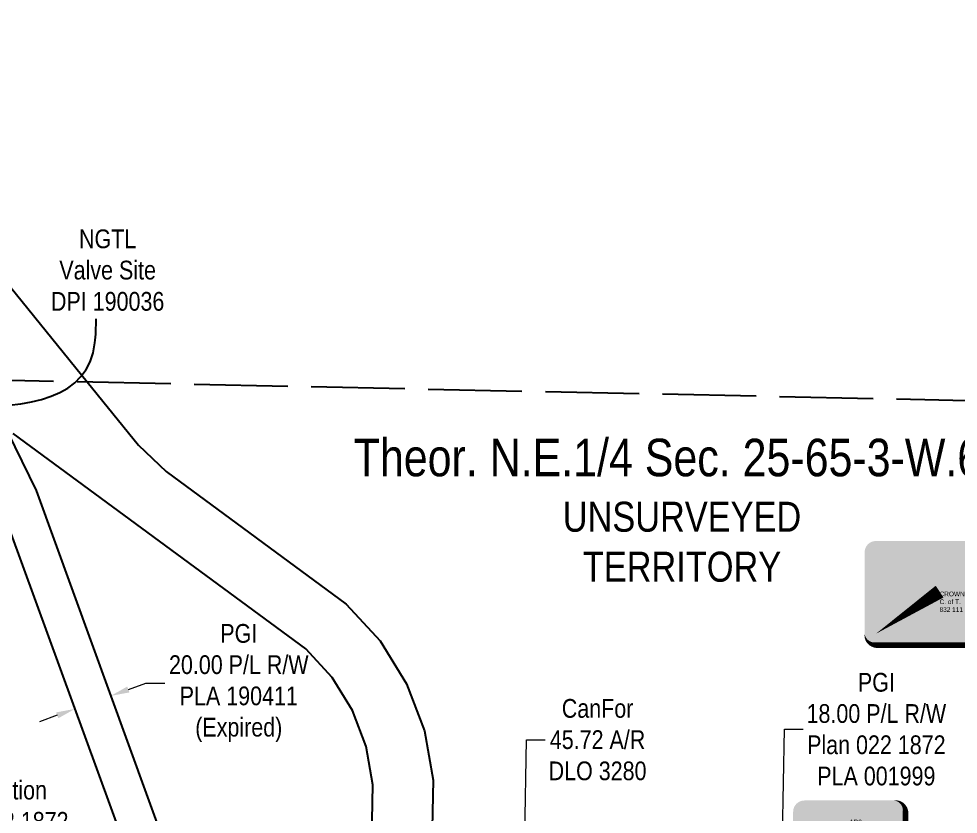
# Model space of a CAD drawing. Extents: x 413456 to 426437, y 6044251 to 6059667.
# Drawn here: x 415337 to 415838, y 6057690 to 6058115 of the extents above; entities that cross this region are included whole.
import ezdxf
from ezdxf.enums import TextEntityAlignment as Align

# ---------------------------------------------------------------- set-up
doc = ezdxf.new("R2018")
doc.units = 0
doc.header["$LTSCALE"] = 5
doc.header["$PDSIZE"] = 0.5
doc.linetypes.add('foc-UNSURVEYED', pattern=[12.5, 10, -2.5])
doc.layers.get('Defpoints').update_dxf_attribs({"color": 9})
for name, color, linetype in [('AS-OWNER', 7, 'Continuous'), ('C-SYMBOL', 7, 'Continuous'), ('F-RW', 190, 'Continuous'), ('L-MON-T', 1, 'Continuous'), ('L-UNS-T', 3, 'Continuous'), ('L-USEC', 7, 'foc-UNSURVEYED'), ('P-TEMP-BLOCKS', 250, 'Continuous')]:
    doc.layers.add(name, color=color, linetype=linetype)
for name, color, linetype, lineweight in [('F-AR-T', 190, 'Continuous', 9), ('F-RW-T', 190, 'Continuous', 9), ('F-WS-T', 190, 'Continuous', 9)]:
    doc.layers.add(name, color=color, linetype=linetype, lineweight=lineweight)
doc.styles.add('175L', font='ARIALN.TTF', dxfattribs={"height": 20})
doc.styles.add('80CG', font='ARIALN.TTF', dxfattribs={"height": 10})
doc.styles.add('80L', font='ARIALN.TTF', dxfattribs={"height": 10})
doc.styles.get("Standard").update_dxf_attribs({"font": 'ARIALN.TTF'})
doc.dimstyles.new('Compass 5 000', dxfattribs={"dimscale": 5, "dimtxt": 9, "dimasz": 2, "dimexe": 0.2, "dimexo": 0.0625, "dimgap": 0.5, "dimtad": 0, "dimtih": 1, "dimtoh": 1, "dimzin": 0, "dimdsep": 46, "dimtxsty": '80CG', "dimcen": 0.1, "dimse1": 1, "dimse2": 1, "dimclrd": 256, "dimclrt": 256, "dimaunit": 1, "dimadec": 4, "dimazin": 0, "dimtfac": 0.06, "dimtofl": 0, "dimtmove": 0, "dimatfit": 1, "dimfxl": 0.2, "dimtolj": 1, "dimtzin": 0, "dimlwd": -1, "dimarcsym": 0})

# ---------------------------------------------------------------- blocks, each defined once
blk = doc.blocks.new('*D100')
at = {"layer": 'Defpoints', "color": 0, "transparency": 16777216}
for p in [(415606.48, 6057658.32), (415664.23, 6057657.25), (415663.39, 6057611.71)]:
    blk.add_point(p, dxfattribs=at)
at = {"layer": 'F-AR-T', "transparency": 16777216}
for p, q in [((415606.67, 6057668.32), (415607.8, 6057730.01)), ((415607.8, 6057730.01), (415617.8, 6057730.01)), ((415605.46, 6057602.77), (415605.27, 6057592.77))]:
    blk.add_line(p, q, dxfattribs=at)
for points in [[(415605, 6057668.35), (415608.33, 6057668.28), (415606.48, 6057658.32)], [(415603.79, 6057602.8), (415607.12, 6057602.74), (415605.64, 6057612.77)]]:
    blk.add_solid(points, dxfattribs=at)
at = {"layer": 'F-AR-T', "transparency": 16777216, "insert": (415645.7, 6057730.01), "char_height": 10, "attachment_point": 5, "style": '80CG'}
blk.add_mtext('\\A1;CanFor\\P45.72 A/R\\PDLO 3280', dxfattribs=at)
blk = doc.blocks.new('*D119')
at = {"layer": 'Defpoints', "color": 0, "transparency": 16777216}
for p in [(415641.89, 6057621.19), (415641.55, 6057603.12), (415742.93, 6057601.26)]:
    blk.add_point(p, dxfattribs=at)
at = {"layer": 'F-RW-T', "transparency": 16777216}
for p, q in [((415743.45, 6057629.33), (415745.4, 6057735.6)), ((415745.4, 6057735.6), (415755.4, 6057735.6)), ((415742.75, 6057591.26), (415742.57, 6057581.26))]:
    blk.add_line(p, q, dxfattribs=at)
for points in [[(415741.78, 6057629.36), (415745.12, 6057629.3), (415743.27, 6057619.33)], [(415741.08, 6057591.29), (415744.42, 6057591.23), (415742.93, 6057601.26)]]:
    blk.add_solid(points, dxfattribs=at)
at = {"layer": 'F-RW-T', "transparency": 16777216, "insert": (415794.48, 6057735.6), "char_height": 10, "attachment_point": 5, "style": '80CG'}
blk.add_mtext('\\A1;PGI\\P18.00 P/L R/W\\PPlan 022 1872\\PPLA 001999', dxfattribs=at)
blk = doc.blocks.new('*D174')
at = {"layer": 'Defpoints', "color": 0, "transparency": 16777216}
for p in [(415377.32, 6057776.95), (415358.2, 6057770), (415385.88, 6057753.41)]:
    blk.add_point(p, dxfattribs=at)
at = {"layer": 'F-RW-T', "transparency": 16777216}
for p, q in [((415395.28, 6057756.83), (415404.68, 6057760.24)), ((415404.68, 6057760.24), (415414.68, 6057760.24)), ((415357.35, 6057743.04), (415347.95, 6057739.63))]:
    blk.add_line(p, q, dxfattribs=at)
for points in [[(415394.71, 6057758.39), (415395.85, 6057755.26), (415385.88, 6057753.41)], [(415356.78, 6057744.61), (415357.92, 6057741.48), (415366.75, 6057746.46)]]:
    blk.add_solid(points, dxfattribs=at)
at = {"layer": 'F-RW-T', "transparency": 16777216, "insert": (415454.22, 6057760.24), "char_height": 10, "attachment_point": 5, "style": '80CG'}
blk.add_mtext('\\A1;PGI\\P20.00 P/L R/W\\PPLA 190411\\P(Expired)', dxfattribs=at)
blk = doc.blocks.new('*U287')
h = blk.add_hatch(color=255)
edge = h.paths.add_edge_path()
edge.add_line((-34, -28.5), (34, -28.5))
edge.add_arc((34, -22.5), 6, 270, 360)
edge.add_line((40, -22.5), (40, 21))
edge.add_arc((34, 21), 6, 0, 90)
edge.add_line((34, 27), (-34, 27))
edge.add_arc((-34, 21), 6, 90, 180)
edge.add_line((-40, 21), (-40, -22.5))
edge.add_arc((-34, -22.5), 6, 180, 270)
at = {"color": 14, "flags": 128}
blk.add_lwpolyline([(-34, -28.5, 3, 3, 0), (34, -28.5, 3, 3, 0.414214), (40, -22.5, 3, 3, 0), (40, 21, 3, 0, 0.414214), (34, 27, 0, 0, 0), (-34, 27, 0, 0, 0.414214), (-40, 21, 0, 0, 0), (-40, -22.5, 0, 3, 0.414214)], format="xyseb", close=True, dxfattribs=at)
blk.add_lwpolyline([(-34, -22.5, 0, 7.5, 0), (0, 0, 0, 0, 0)], format="xyseb", dxfattribs=at)
at = {"color": 14, "lineweight": 30, "flags": 104}
blk.add_attdef('ENTER_TEXT', text='', height=10, dxfattribs=at).set_placement((0, 0), align=Align.MIDDLE_CENTER)
blk = doc.blocks.new('*U297')
at = {"true_color": 0xff8aff}
h = blk.add_hatch(color=211, dxfattribs=at)
edge = h.paths.add_edge_path()
edge.add_line((-24, -18.47), (24, -18.47))
edge.add_arc((24, -12.47), 6, 270, 360)
edge.add_line((30, -12.47), (30, 12.5))
edge.add_arc((24, 12.5), 6, 0, 90)
edge.add_line((24, 18.5), (-24, 18.5))
edge.add_arc((-24, 12.5), 6, 90, 180)
edge.add_line((-30, 12.5), (-30, -12.47))
edge.add_arc((-24, -12.47), 6, 180, 270)
at = {"color": 250, "flags": 128}
blk.add_lwpolyline([(-24, -18.47, 3, 3, 0), (24, -18.47, 3, 3, 0.414214), (30, -12.47, 3, 3, 0), (30, 12.5, 3, 0, 0.414214), (24, 18.5, 0, 0, 0), (-24, 18.5, 0, 0, 0.414214), (-30, 12.5, 0, 0, 0), (-30, -12.47, 0, 3, 0.414214)], format="xyseb", close=True, dxfattribs=at)
at = {"flags": 128}
blk.add_lwpolyline([(4.85, -58.89, 0, 7.5, 0), (0, 0, 0, 0, 0)], format="xyseb", dxfattribs=at)
at = {"color": 250, "lineweight": 30, "flags": 104}
blk.add_attdef('TEMP_AREA_W1', text='', height=12, dxfattribs=at).set_placement((0, 8.26), align=Align.MIDDLE_CENTER)
blk.add_attdef('ENTER_TEXT', text='', height=9, dxfattribs=at).set_placement((0.01, -3.78), align=Align.TOP_CENTER)

msp = doc.modelspace()

# ---------------------------------------------------------------- linework, layer by layer
at = {"layer": 'F-RW'}
for points in [[(415079.656, 6058231.964), (415183.802, 6058103.705), (415240.948, 6058033.328), (415247.049, 6058021.191), (415251.615, 6058012.087), (415274.378, 6057966.776), (415279.104, 6057960.979), (415310.473, 6057922.34), (415327.017, 6057901.926), (415346.054, 6057862.99), (415414.983, 6057673.333), (415429.271, 6057634.026), (415432.685, 6057624.631), (415436.242, 6057614.845), (415456.002, 6057560.47), (415463.144, 6057540.831), (415479.073, 6057497.008)], [(415523.487, 6057408.516), (415462.53, 6057484.014), (415446.253, 6057528.628), (415439.066, 6057548.298), (415413.677, 6057617.917), (415410.054, 6057627.847), (415406.681, 6057637.092), (415392.282, 6057676.562), (415325.678, 6057859.134), (415310.052, 6057891.089), (415284.231, 6057922.899), (415263.388, 6057948.583), (415257.482, 6057955.859), (415235.601, 6057999.419), (415231.034, 6058008.512), (415224.053, 6058022.409), (415183.221, 6058072.695), (415064.686, 6058218.674)], [(415184.73, 6058153.236), (415267.519, 6058051.203), (415274.342, 6058042.801), (415280.644, 6058035.041), (415316.563, 6057990.814), (415373.256, 6057921.004), (415400.713, 6057887.202), (415415.512, 6057873.087), (415511.446, 6057802.432), (415529.631, 6057782.719), (415543.745, 6057759.915), (415553.277, 6057734.845), (415557.88, 6057708.424), (415556.896, 6057657.641), (415556.192, 6057621.293), (415556.26, 6057604.55)], [(415524.279, 6057605.138), (415524.239, 6057612.513), (415524.211, 6057621.883), (415524.916, 6057658.231), (415525.84, 6057705.951), (415522.289, 6057726.339), (415514.933, 6057745.682), (415504.042, 6057763.28), (415490.01, 6057778.491), (415333.853, 6057893.499)]]:
    msp.add_lwpolyline(points, dxfattribs=at)
at = {"layer": 'L-USEC'}
msp.add_line((415180.457, 6057925.111), (415982.087, 6057908.086), dxfattribs=at)

# ---------------------------------------------------------------- block references
at = {"layer": 'AS-OWNER'}
ref = msp.add_blockref('*U287', (415828.222, 6057809.049), dxfattribs=at)
lines = msp.add_mtext('CROWN\\PC. of T.\\P832 111 398 O', dxfattribs={"layer": '0', "color": 14, "insert": (415828.222, 6057809.049), "char_height": 2.5, "attachment_point": 1})
ref.add_attrib('ENTER_TEXT', '', (415828.222, 6057809.049), dxfattribs={"flags": 104}).embed_mtext(lines)
at = {"layer": 'P-TEMP-BLOCKS'}
ref = msp.add_blockref('*U297', (415780.048, 6057679.117), dxfattribs=dict(at, xscale=0.999045246310749, yscale=0.999045246310749, zscale=0.999045246310749))
lines = msp.add_mtext('AR2', dxfattribs={"layer": '0', "color": 250, "insert": (415780.048, 6057687.373), "char_height": 2.5, "attachment_point": 1})
ref.add_attrib('TEMP_AREA_W1', '', (415780.048, 6057687.373), dxfattribs={"flags": 104}).embed_mtext(lines)
lines = msp.add_mtext('(10.0x66.1)', dxfattribs={"layer": '0', "color": 250, "insert": (415780.054, 6057675.343), "char_height": 2.5, "attachment_point": 1})
ref.add_attrib('ENTER_TEXT', '', (415780.054, 6057675.343), dxfattribs={"flags": 104}).embed_mtext(lines)

# ---------------------------------------------------------------- texts
at = {"layer": 'C-SYMBOL', "color": 3, "style": '175L'}
msp.add_text('Theor. N.E.1/4 Sec. 25-65-3-W.6M.', height=20, dxfattribs=at).set_placement((415695.712, 6057864.6), align=Align.BOTTOM_CENTER)
at = {"layer": 'F-WS-T', "insert": (415384.24, 6057980.532), "char_height": 10, "attachment_point": 5, "style": '80CG'}
msp.add_mtext('\\A1;NGTL\\PValve Site\\PDPI 190036', dxfattribs=at)
at = {"layer": 'L-UNS-T', "color": 3, "insert": (415690.754, 6057835.557), "char_height": 16, "attachment_point": 5, "style": '80L'}
msp.add_mtext_dynamic_manual_height_columns('\\pxqc;UNSURVEYED TERRITORY', width=126.30343, gutter_width=47.459, heights=[0], dxfattribs=at)

# ---------------------------------------------------------------- dimensions: what is measured, and where the dimension line sits
at = {"layer": 'F-AR-T'}
dim = msp.add_linear_dim(base=(415606.482, 6057658.317), p1=(415663.39, 6057611.707), p2=(415664.229, 6057657.254), angle=88.94475, text='CanFor\\P45.72 A/R\\PDLO 3280', dimstyle='Compass 5 000', dxfattribs=at)
dim.commit()
dim.dimension.update_dxf_attribs({"geometry": '*D100', "text_midpoint": (415645.701, 6057730.015), "dimtype": 161})
at = {"layer": 'F-RW-T'}
dim = msp.add_linear_dim(base=(415742.934, 6057601.259), p1=(415641.886, 6057621.192), p2=(415641.555, 6057603.117), angle=268.94967, text='PGI\\P18.00 P/L R/W\\PPlan 022 1872\\PPLA 001999', dimstyle='Compass 5 000', dxfattribs=at)
dim.commit()
dim.dimension.update_dxf_attribs({"geometry": '*D119', "text_midpoint": (415794.479, 6057735.595), "dimtype": 161})

# ---------------------------------------------------------------- leaders
at = {"layer": 'F-WS-T', "path_type": 1}
msp.add_leader([(415191.253, 6057910.781), (415377.474, 6057941.742), (415378.186, 6057954.553)], dimstyle='Compass 5 000', override={"dimgap": 0.5, "dimtad": 0}, dxfattribs=at)

# ---------------------------------------------------------------- next in the draw order: texts
at = {"layer": 'L-MON-T', "insert": (415274.219, 6057724.799), "char_height": 9.99564, "attachment_point": 1, "style": '80L', "bg_fill": 3, "box_fill_scale": 1.1, "bg_fill_color": 256, "bg_fill_transparency": 0}
msp.add_mtext_dynamic_manual_height_columns('Fd. No Mk.\\PRe-est.Position by Plan 022 1872', width=90.83029, gutter_width=49.935, heights=[0], dxfattribs=at)

# ---------------------------------------------------------------- next in the draw order: dimensions: what is measured, and where the dimension line sits
at = {"layer": 'F-RW-T'}
dim = msp.add_linear_dim(base=(415385.879, 6057753.412), p1=(415358.196, 6057769.998), p2=(415377.324, 6057776.95), angle=19.97331, text='PGI\\P20.00 P/L R/W\\PPLA 190411\\P(Expired)', dimstyle='Compass 5 000', dxfattribs=at)
dim.commit()
dim.dimension.update_dxf_attribs({"geometry": '*D174', "text_midpoint": (415454.215, 6057760.245), "dimtype": 161})

doc.saveas('drawing.dxf')
